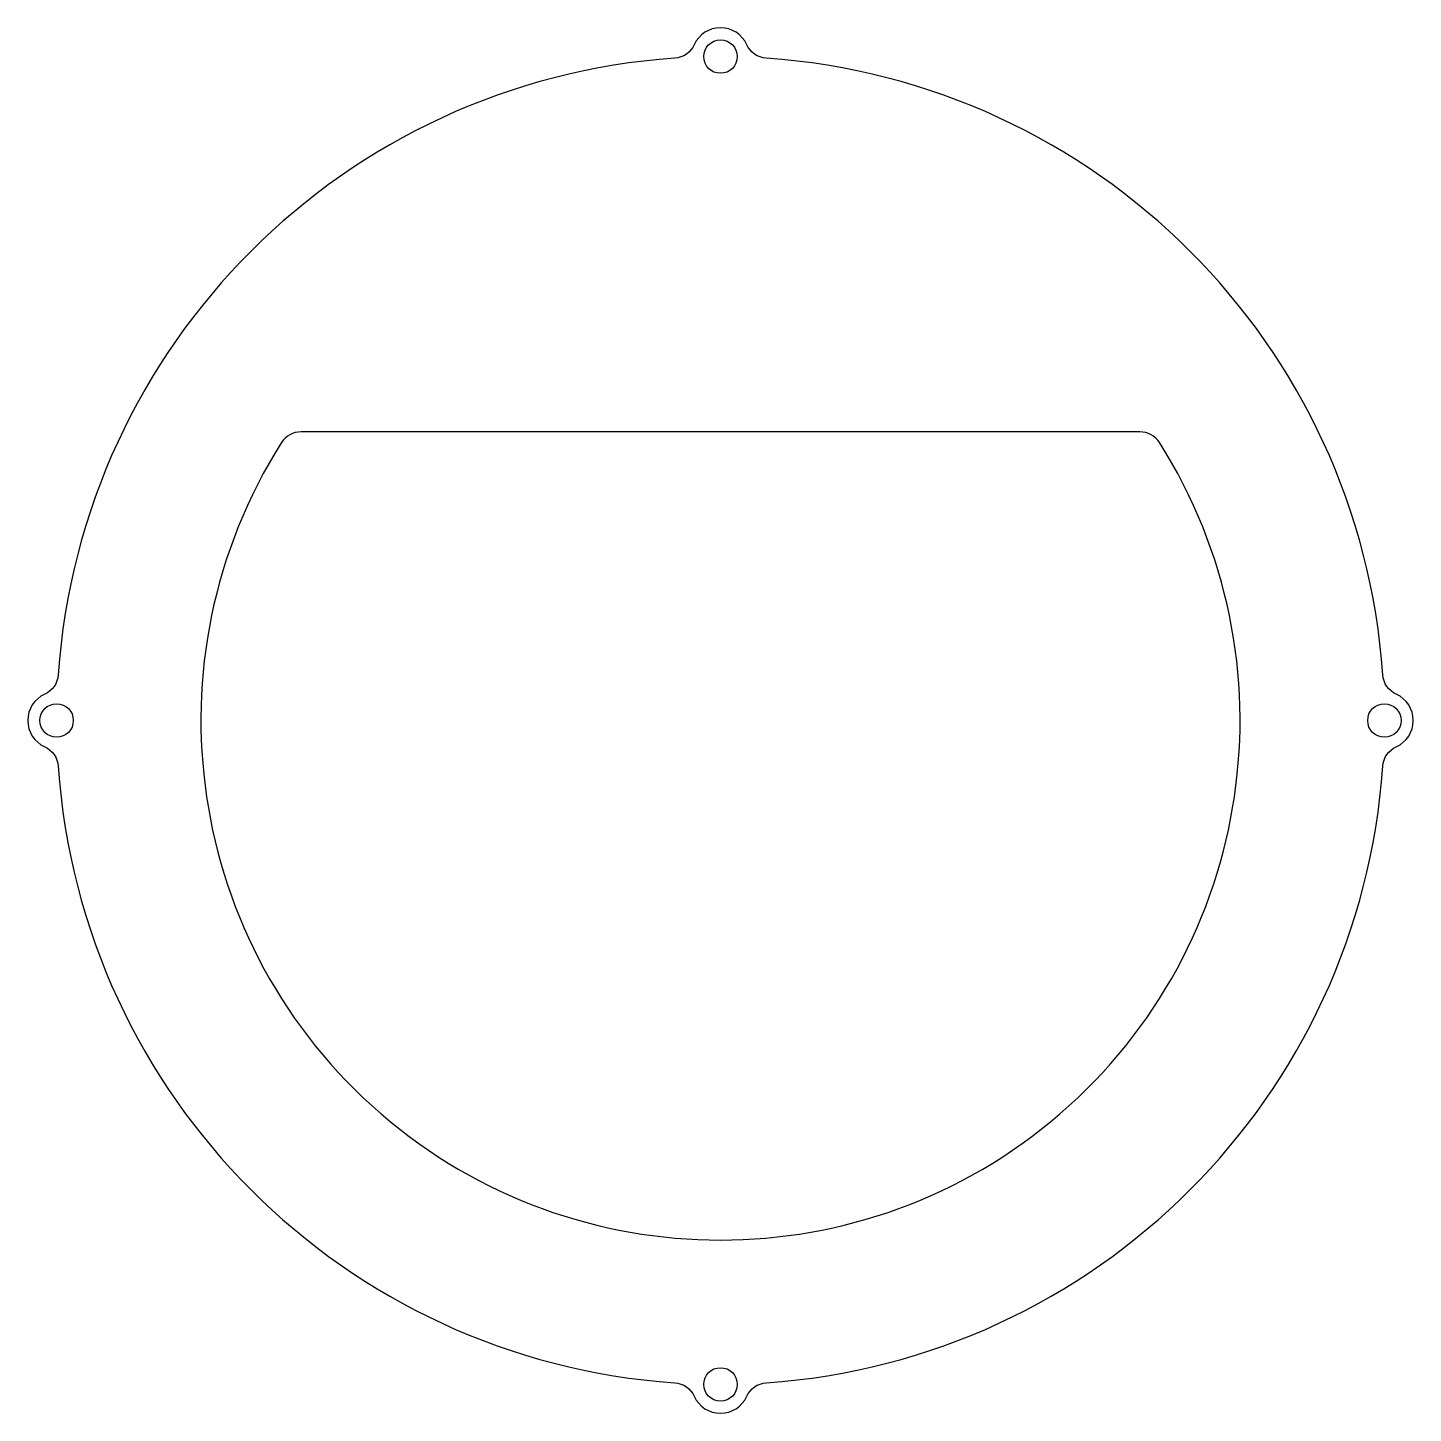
# Model space of a CAD drawing. Header units: millimetres. Extents: x -60 to 60, y -60 to 60.
import ezdxf

# ---------------------------------------------------------------- set-up
doc = ezdxf.new("R2010")
doc.units = ezdxf.units.MM
doc.layers.get('0').update_dxf_attribs({"linetype": 'CONTINUOUS'})

msp = doc.modelspace()

# ---------------------------------------------------------------- linework, layer by layer
for points in [[(58.53, -2.28, 0.644503), (58.53, 2.28, -0.275701), (57.36, 3.96, 0.374387), (3.96, 57.36, -0.275701), (2.28, 58.53, 0.644503), (-2.28, 58.53, -0.275701), (-3.96, 57.36, 0.374387), (-57.36, 3.96, -0.275701), (-58.53, 2.28, 0.644503), (-58.53, -2.28, -0.275701), (-57.36, -3.96, 0.374387), (-3.96, -57.36, -0.275701), (-2.28, -58.53, 0.644503), (2.28, -58.53, -0.275701), (3.96, -57.36, 0.374387), (57.36, -3.96, -0.275701)], [(-38.02, 24.07, 1.81659), (38.02, 24.07, 0.257054), (36.33, 25), (-36.33, 25, 0.257054)]]:
    msp.add_lwpolyline(points, format="xyb", close=True)
for centre in [(0, 57.5), (-57.5, 0), (57.5, 0), (0, -57.5)]:
    msp.add_circle(centre, 1.45)

doc.saveas('drawing.dxf')
